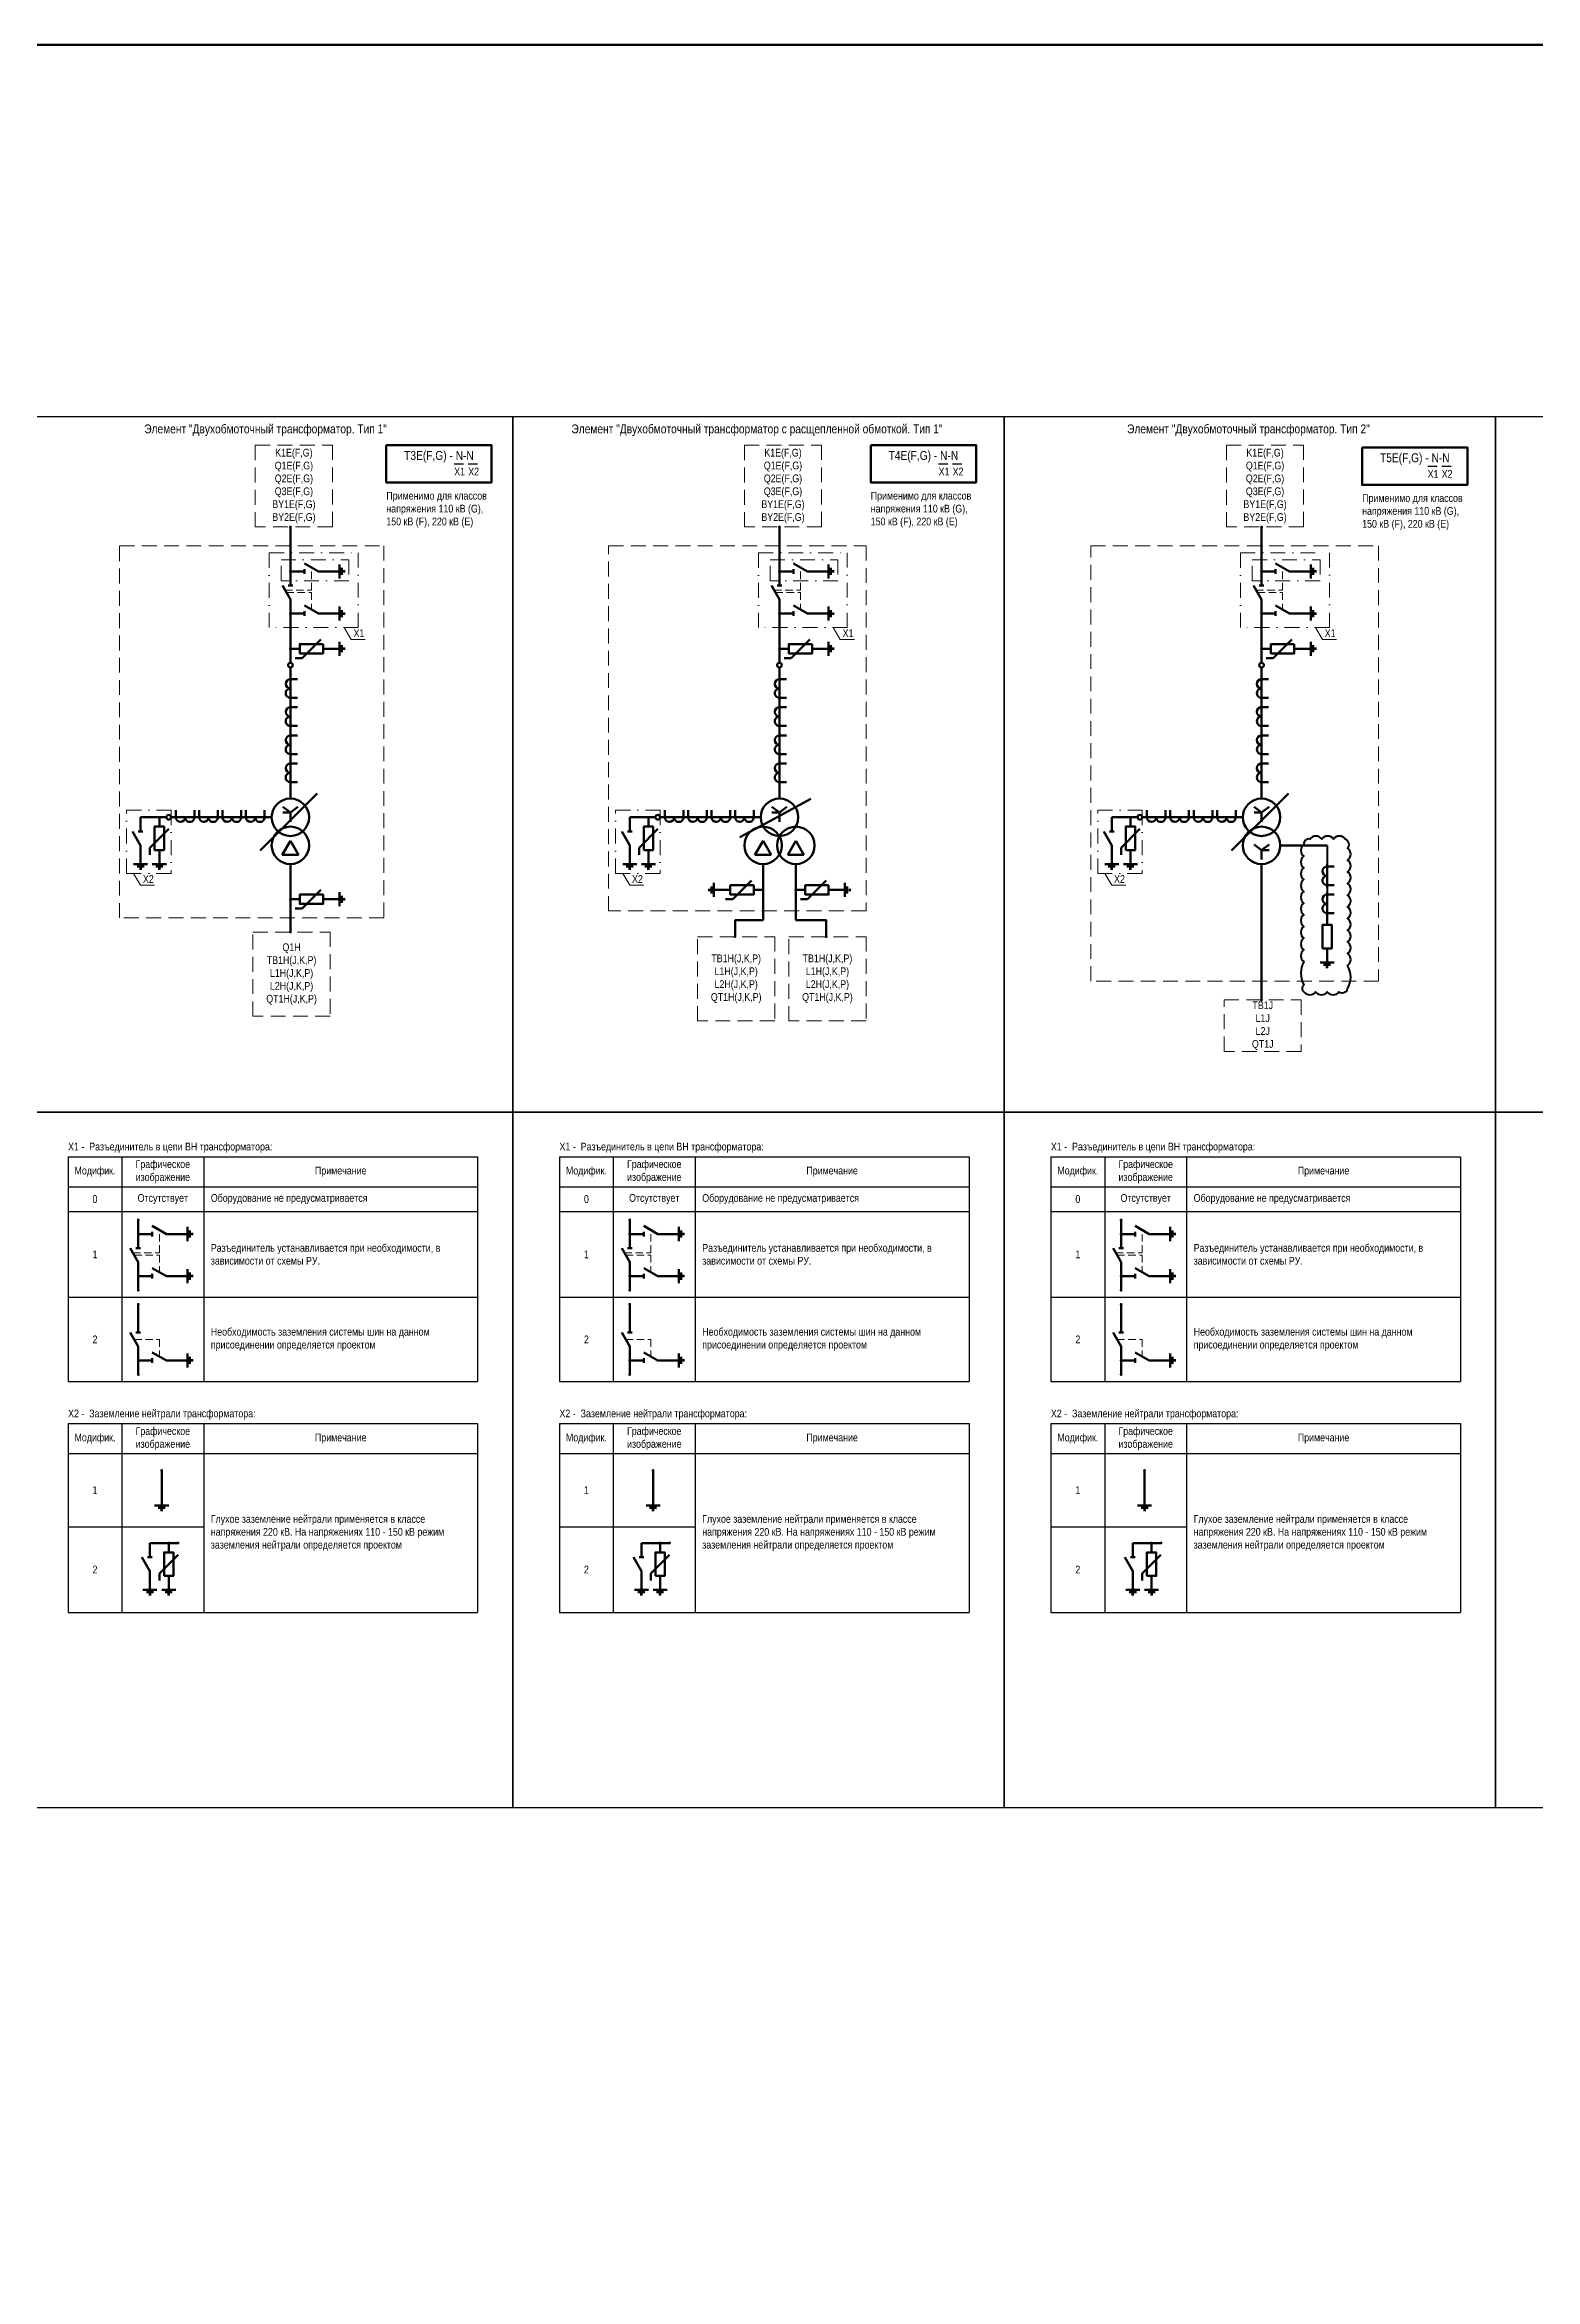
# Model space of a CAD drawing. Header units: millimetres. Extents: x 2565 to 10526, y 3800 to 9503.
# Drawn here: x 8057 to 8694, y 6831 to 7785 of the extents above; entities that cross this region are included whole.
import ezdxf
from ezdxf.enums import TextEntityAlignment as Align

# ---------------------------------------------------------------- set-up
doc = ezdxf.new("R2010")
doc.units = ezdxf.units.MM
doc.linetypes.add('штриховая2', pattern=[9.525, 6.35, -3.175])
doc.linetypes.add('штрихпунктирная2', pattern=[12.7, 6.35, -3.175, 0, -3.175])
for name, color, linetype, lineweight in [('Обводящая', 1, 'штрихпунктирная2', 13), ('Основная', 7, 'Continuous', 30), ('Толстая', 7, 'Continuous', 53), ('Штриховая', 7, 'штриховая2', 20)]:
    doc.layers.add(name, color=color, linetype=linetype, lineweight=lineweight)
doc.layers.add('Облако', color=100, linetype='Continuous', lineweight=60, plot=False)
doc.layers.add('Рамка', color=190, linetype='Continuous', lineweight=25, plot=False)
doc.styles.add('Narrow', font='ARIALN.TTF')
doc.styles.add('Вывод', font='tahoma.ttf', dxfattribs={"height": 2.5})
doc.styles.add('Компонент', font='ARIALN.TTF', dxfattribs={"height": 3.5})
doc.styles.add('Функция', font='ARIALN.TTF', dxfattribs={"height": 2})

# ---------------------------------------------------------------- blocks, each defined once
blk = doc.blocks.new('*U16')
at = {"ltscale": 0.25}
for p, q in [((-3.46, -4), (0, 2)), ((0, 2), (3.46, -4)), ((-3.46, -4), (3.46, -4))]:
    blk.add_line(p, q, dxfattribs=at)
blk.add_circle((0, 0), 8, dxfattribs=at)
at = {"layer": 'Основная', "style": 'Компонент'}
blk.add_attdef('ОУ', text='', height=3.5, dxfattribs=at).set_placement((17, 0), align=Align.MIDDLE_CENTER)
blk = doc.blocks.new('*U17')
at = {"ltscale": 0.25}
for p, q in [((0, 0), (-20, 0)), ((14.44, 0), (0, 0))]:
    blk.add_line(p, q, dxfattribs=at)
blk.add_lwpolyline([(-18, 0, 1, 0, 0), (-20, 0, 0, 0, 0)], format="xyseb", dxfattribs=at)
at = {"layer": 'Основная', "style": 'Вывод'}
blk.add_attdef('ОС', text='', height=2.5, dxfattribs=at).set_placement((3, 2), align=Align.MIDDLE_CENTER)
blk = doc.blocks.new('*U22')
at = {"ltscale": 0.25}
for q in [(-3.2, 4.4), (3.2, 4.4), (0, -2), (3.21, 2)]:
    blk.add_line((0, 2), q, dxfattribs=at)
blk.add_circle((0, 0), 8, dxfattribs=at)
at = {"layer": 'Основная', "style": 'Компонент'}
blk.add_attdef('ОУ', text='', height=3.5, dxfattribs=at).set_placement((-17, 0), align=Align.MIDDLE_CENTER)
blk = doc.blocks.new('*U44')
at = {"color": 0, "ltscale": 0.35}
for q in [(4, 4), (-7, -4)]:
    blk.add_line((-4, -4), q, dxfattribs=at)
at = {"color": 0}
for p, q in [((9, 0), (5, 0)), ((-5, 0), (-9, 0))]:
    blk.add_line(p, q, dxfattribs=at)
at = {"color": 0, "ltscale": 0.35}
blk.add_lwpolyline([(5, 2), (-5, 2), (-5, -2), (5, -2)], close=True, dxfattribs=at)
at = {"layer": 'Основная'}
for tag, height, style, p in [('ОУ', 3.5, 'Компонент', (0, 6)), ('В1', 2.5, 'Вывод', (-7, -2)), ('F', 2, 'Функция', (-3, -5)), ('В2', 2.5, 'Вывод', (7, -2))]:
    blk.add_attdef(tag, text='', height=height, dxfattribs=dict(at, style=style)).set_placement(p, align=Align.MIDDLE_CENTER)
blk = doc.blocks.new('*U28')
at = {"color": 0}
for p, q in [((-3, 0), (0, 0)), ((0, -3), (0, 3)), ((1, -1.5), (1, 1.5)), ((2, -0.5), (2, 0.5))]:
    blk.add_line(p, q, dxfattribs=at)
blk = doc.blocks.new('*U42')
at = {"color": 0, "lineweight": 50}
blk.add_line((0, -5), (0, 5), dxfattribs=at)
at = {"color": 0, "ltscale": 0.25}
for p, q in [((0, 4), (3, 4)), ((0, -4), (3, -4))]:
    blk.add_line(p, q, dxfattribs=at)
for centre, major_axis, start_param, end_param in [((0, -2), (-2, 0), 4.712389, 7.853982), ((0, 2), (0, -2), 3.141593, 6.283185)]:
    blk.add_ellipse(centre, major_axis=major_axis, ratio=1, start_param=start_param, end_param=end_param, dxfattribs=at)
at = {"layer": 'Основная'}
for tag, height, style, p in [('ОУ', 3.5, 'Компонент', (-6, 0)), ('В1', 2.5, 'Вывод', (5, 6)), ('В2', 2.5, 'Вывод', (5, -6))]:
    blk.add_attdef(tag, text='', height=height, dxfattribs=dict(at, style=style)).set_placement(p, align=Align.MIDDLE_CENTER)
blk = doc.blocks.new('*U47')
at = {"ltscale": 0.25}
for p, q in [((0, 0), (-20, 0)), ((14.44, 0), (0, 0))]:
    blk.add_line(p, q, dxfattribs=at)
blk.add_lwpolyline([(-18, 0, 1, 0, 0), (-20, 0, 0, 0, 0)], format="xyseb", dxfattribs=at)
at = {"layer": 'Основная', "style": 'Вывод'}
blk.add_attdef('ОС', text='', height=2.5, dxfattribs=at).set_placement((3, 2), align=Align.MIDDLE_CENTER)
blk = doc.blocks.new('*U48')
at = {"ltscale": 0.25}
for q in [(-3.2, 4.4), (3.2, 4.4), (0, -2), (3.21, 2)]:
    blk.add_line((0, 2), q, dxfattribs=at)
blk.add_circle((0, 0), 8, dxfattribs=at)
at = {"layer": 'Основная', "style": 'Компонент'}
blk.add_attdef('ОУ', text='', height=3.5, dxfattribs=at).set_placement((-17, 0), align=Align.MIDDLE_CENTER)
blk = doc.blocks.new('*U46')
at = {"color": 0, "ltscale": 0.35}
for q in [(4, 4), (-7, -4)]:
    blk.add_line((-4, -4), q, dxfattribs=at)
at = {"color": 0}
for p, q in [((9, 0), (5, 0)), ((-5, 0), (-9, 0))]:
    blk.add_line(p, q, dxfattribs=at)
at = {"color": 0, "ltscale": 0.35}
blk.add_lwpolyline([(5, 2), (-5, 2), (-5, -2), (5, -2)], close=True, dxfattribs=at)
at = {"layer": 'Основная'}
for tag, height, style, p in [('ОУ', 3.5, 'Компонент', (0, 6)), ('В1', 2.5, 'Вывод', (-7, -2)), ('F', 2, 'Функция', (-3, -5)), ('В2', 2.5, 'Вывод', (7, -2))]:
    blk.add_attdef(tag, text='', height=height, dxfattribs=dict(at, style=style)).set_placement(p, align=Align.MIDDLE_CENTER)
blk = doc.blocks.new('*U30')
at = {"color": 0}
for p, q in [((-2, 0.5), (-2, -0.5)), ((-1, 1.5), (-1, -1.5)), ((0, 3), (0, -3)), ((3, 0), (0, 0))]:
    blk.add_line(p, q, dxfattribs=at)
blk = doc.blocks.new('*U25')
at = {"color": 0}
for p, q in [((-3, 0), (0, 0)), ((0, -3), (0, 3)), ((1, -1.5), (1, 1.5)), ((2, -0.5), (2, 0.5))]:
    blk.add_line(p, q, dxfattribs=at)
blk = doc.blocks.new('*U191')
at = {"color": 0}
blk.add_line((0, 0), (6, 3.43), dxfattribs=at)
blk = doc.blocks.new('*U35')
at = {"color": 0}
blk.add_line((0, -1), (0, 1), dxfattribs=at)
blk = doc.blocks.new('*U33')
at = {"color": 0}
for p, q in [((0, 3), (0, 9)), ((0, -9), (0, -3))]:
    blk.add_line(p, q, dxfattribs=at)
at = {"color": 0, "ltscale": 0.25, "rotation": 89.99999999999999}
for name, p in [('*U191', (0, -3)), ('*U35', (0, 3))]:
    blk.add_blockref(name, p, dxfattribs=at)
at = {"layer": 'Основная'}
for tag, height, style, p in [('ОУ', 3.5, 'Компонент', (-12, 0)), ('В1', 2.5, 'Вывод', (2, 7)), ('В2', 2.5, 'Вывод', (2, -7))]:
    blk.add_attdef(tag, text='', height=height, dxfattribs=dict(at, style=style)).set_placement(p, align=Align.MIDDLE_CENTER)
blk = doc.blocks.new('*U41')
at = {"color": 0}
for p, q in [((-3, 0), (-9, 0)), ((9, 0), (3, 0))]:
    blk.add_line(p, q, dxfattribs=at)
at = {"color": 0, "ltscale": 0.25, "xscale": -1}
for name, p in [('*U191', (3, 0)), ('*U35', (-3, 0))]:
    blk.add_blockref(name, p, dxfattribs=at)
at = {"layer": 'Основная'}
for tag, height, style, p in [('ОУ', 3.5, 'Компонент', (0, 12)), ('В1', 2.5, 'Вывод', (-7, -2)), ('В2', 2.5, 'Вывод', (7, -2))]:
    blk.add_attdef(tag, text='', height=height, dxfattribs=dict(at, style=style)).set_placement(p, align=Align.MIDDLE_CENTER)
blk = doc.blocks.new('*T83')
at = {"layer": 'Основная', "color": 0, "linetype": 'ByBlock', "lineweight": -2, "transparency": 16777216}
for p, q in [((0, 0), (175, 0)), ((0, 0), (0, -96)), ((23, 0), (23, -96)), ((58, 0), (58, -96)), ((175, 0), (175, -96)), ((0, -12.79), (175, -12.79)), ((0, -23.39), (175, -23.39)), ((0, -60), (175, -60)), ((0, -96), (175, -96))]:
    blk.add_line(p, q, dxfattribs=at)
at = {"layer": 'Основная', "color": 0, "transparency": 16777216, "char_height": 3.3, "style": 'Narrow'}
for s, insert, width, attachment_point in [('Модифик.', (11.5, -6.4), 20, 5), ('Графическое изображение', (40.5, -6.4), 32, 5), ('Примечание', (116.5, -6.4), 114, 5), ('0', (11.5, -18.09), 20, 5), ('Отсутствует', (40.5, -18.09), 32, 5), ('Оборудование не предусматривается', (61, -18.09), 111, 4), ('Разъединитель устанавливается при необходимости, в зависимости от схемы РУ.', (61, -41.7), 111, 4), ('1', (11.5, -41.7), 20, 5), ('2', (11.5, -78), 20, 5), ('Необходимость заземления системы шин на данном присоединении определяется проектом', (61, -78), 111, 4)]:
    blk.add_mtext(s, dxfattribs=dict(at, insert=insert, width=width, attachment_point=attachment_point))
blk = doc.blocks.new('*T82')
at = {"layer": 'Основная', "color": 0, "linetype": 'ByBlock', "lineweight": -2, "transparency": 16777216}
for p, q in [((0, 0), (175, 0)), ((0, 0), (0, -80.61)), ((23, 0), (23, -80.61)), ((58, 0), (58, -80.61)), ((175, 0), (175, -80.61)), ((0, -12.79), (175, -12.79)), ((0, -44), (58, -44)), ((0, -80.61), (175, -80.61))]:
    blk.add_line(p, q, dxfattribs=at)
at = {"layer": 'Основная', "color": 0, "transparency": 16777216, "char_height": 3.3, "style": 'Narrow'}
for s, insert, width, attachment_point in [('Модифик.', (11.5, -6.4), 20, 5), ('Графическое изображение', (40.5, -6.4), 32, 5), ('Примечание', (116.5, -6.4), 114, 5), ('1', (11.5, -28.4), 20, 5), ('Глухое заземление нейтрали применяется в классе напряжения 220 кВ. На напряжениях 110 - 150 кВ режим заземления нейтрали определяется проектом', (61, -46.7), 111, 4), ('2', (11.5, -62.3), 20, 5)]:
    blk.add_mtext(s, dxfattribs=dict(at, insert=insert, width=width, attachment_point=attachment_point))
blk = doc.blocks.new('*U27')
at = {"color": 0}
for p, q in [((-3, 0), (3, 0)), ((0, 3), (0, 0)), ((-1.5, -1), (1.5, -1)), ((-0.5, -2), (0.5, -2))]:
    blk.add_line(p, q, dxfattribs=at)
blk = doc.blocks.new('*U45')
at = {"color": 0, "ltscale": 0.35}
for q in [(4, 4), (-4, -7)]:
    blk.add_line((-4, -4), q, dxfattribs=at)
at = {"color": 0}
for p, q in [((0, 5), (0, 9)), ((0, -9), (0, -5))]:
    blk.add_line(p, q, dxfattribs=at)
at = {"color": 0, "ltscale": 0.35}
blk.add_lwpolyline([(-2, -5), (-2, 5), (2, 5), (2, -5)], close=True, dxfattribs=at)
at = {"layer": 'Основная'}
for tag, height, style, p in [('ОУ', 3.5, 'Компонент', (-6, 0)), ('В1', 2.5, 'Вывод', (2, 7)), ('F', 2, 'Функция', (-3, -5)), ('В2', 2.5, 'Вывод', (2, -7))]:
    blk.add_attdef(tag, text='', height=height, dxfattribs=dict(at, style=style)).set_placement(p, align=Align.MIDDLE_CENTER)
blk = doc.blocks.new('*U31')
at = {"color": 0}
for p, q in [((-3, 0), (3, 0)), ((0, 3), (0, 0)), ((-1.5, -1), (1.5, -1)), ((-0.5, -2), (0.5, -2))]:
    blk.add_line(p, q, dxfattribs=at)
blk = doc.blocks.new('*T84')
at = {"layer": 'Основная', "color": 0, "linetype": 'ByBlock', "lineweight": -2, "transparency": 16777216}
for p, q in [((0, 0), (175, 0)), ((0, 0), (0, -96)), ((23, 0), (23, -96)), ((58, 0), (58, -96)), ((175, 0), (175, -96)), ((0, -12.79), (175, -12.79)), ((0, -23.39), (175, -23.39)), ((0, -60), (175, -60)), ((0, -96), (175, -96))]:
    blk.add_line(p, q, dxfattribs=at)
at = {"layer": 'Основная', "color": 0, "transparency": 16777216, "char_height": 3.3, "style": 'Narrow'}
for s, insert, width, attachment_point in [('Модифик.', (11.5, -6.4), 20, 5), ('Графическое изображение', (40.5, -6.4), 32, 5), ('Примечание', (116.5, -6.4), 114, 5), ('0', (11.5, -18.09), 20, 5), ('Отсутствует', (40.5, -18.09), 32, 5), ('Оборудование не предусматривается', (61, -18.09), 111, 4), ('Разъединитель устанавливается при необходимости, в зависимости от схемы РУ.', (61, -41.7), 111, 4), ('1', (11.5, -41.7), 20, 5), ('2', (11.5, -78), 20, 5), ('Необходимость заземления системы шин на данном присоединении определяется проектом', (61, -78), 111, 4)]:
    blk.add_mtext(s, dxfattribs=dict(at, insert=insert, width=width, attachment_point=attachment_point))
blk = doc.blocks.new('*T85')
at = {"layer": 'Основная', "color": 0, "linetype": 'ByBlock', "lineweight": -2, "transparency": 16777216}
for p, q in [((0, 0), (175, 0)), ((0, 0), (0, -80.61)), ((23, 0), (23, -80.61)), ((58, 0), (58, -80.61)), ((175, 0), (175, -80.61)), ((0, -12.79), (175, -12.79)), ((0, -44), (58, -44)), ((0, -80.61), (175, -80.61))]:
    blk.add_line(p, q, dxfattribs=at)
at = {"layer": 'Основная', "color": 0, "transparency": 16777216, "char_height": 3.3, "style": 'Narrow'}
for s, insert, width, attachment_point in [('Модифик.', (11.5, -6.4), 20, 5), ('Графическое изображение', (40.5, -6.4), 32, 5), ('Примечание', (116.5, -6.4), 114, 5), ('1', (11.5, -28.4), 20, 5), ('Глухое заземление нейтрали применяется в классе напряжения 220 кВ. На напряжениях 110 - 150 кВ режим заземления нейтрали определяется проектом', (61, -46.7), 111, 4), ('2', (11.5, -62.3), 20, 5)]:
    blk.add_mtext(s, dxfattribs=dict(at, insert=insert, width=width, attachment_point=attachment_point))
blk = doc.blocks.new('*U99')
at = {"ltscale": 0.25}
for q in [(-3.2, 0.4), (3.2, 0.4), (0, -6), (3.21, -2)]:
    blk.add_line((0, -2), q, dxfattribs=at)
blk.add_circle((0, 0), 8, dxfattribs=at)
at = {"layer": 'Основная', "style": 'Компонент'}
blk.add_attdef('ОУ', text='', height=3.5, dxfattribs=at).set_placement((17, 0), align=Align.MIDDLE_CENTER)
blk = doc.blocks.new('*T102')
at = {"layer": 'Основная', "color": 0, "linetype": 'ByBlock', "lineweight": -2, "transparency": 16777216}
for p, q in [((0, 0), (175, 0)), ((0, 0), (0, -96)), ((23, 0), (23, -96)), ((58, 0), (58, -96)), ((175, 0), (175, -96)), ((0, -12.79), (175, -12.79)), ((0, -23.39), (175, -23.39)), ((0, -60), (175, -60)), ((0, -96), (175, -96))]:
    blk.add_line(p, q, dxfattribs=at)
at = {"layer": 'Основная', "color": 0, "transparency": 16777216, "char_height": 3.3, "style": 'Narrow'}
for s, insert, width, attachment_point in [('Модифик.', (11.5, -6.4), 20, 5), ('Графическое изображение', (40.5, -6.4), 32, 5), ('Примечание', (116.5, -6.4), 114, 5), ('0', (11.5, -18.09), 20, 5), ('Отсутствует', (40.5, -18.09), 32, 5), ('Оборудование не предусматривается', (61, -18.09), 111, 4), ('Разъединитель устанавливается при необходимости, в зависимости от схемы РУ.', (61, -41.7), 111, 4), ('1', (11.5, -41.7), 20, 5), ('2', (11.5, -78), 20, 5), ('Необходимость заземления системы шин на данном присоединении определяется проектом', (61, -78), 111, 4)]:
    blk.add_mtext(s, dxfattribs=dict(at, insert=insert, width=width, attachment_point=attachment_point))
blk = doc.blocks.new('*T103')
at = {"layer": 'Основная', "color": 0, "linetype": 'ByBlock', "lineweight": -2, "transparency": 16777216}
for p, q in [((0, 0), (175, 0)), ((0, 0), (0, -80.61)), ((23, 0), (23, -80.61)), ((58, 0), (58, -80.61)), ((175, 0), (175, -80.61)), ((0, -12.79), (175, -12.79)), ((0, -44), (58, -44)), ((0, -80.61), (175, -80.61))]:
    blk.add_line(p, q, dxfattribs=at)
at = {"layer": 'Основная', "color": 0, "transparency": 16777216, "char_height": 3.3, "style": 'Narrow'}
for s, insert, width, attachment_point in [('Модифик.', (11.5, -6.4), 20, 5), ('Графическое изображение', (40.5, -6.4), 32, 5), ('Примечание', (116.5, -6.4), 114, 5), ('1', (11.5, -28.4), 20, 5), ('Глухое заземление нейтрали применяется в классе напряжения 220 кВ. На напряжениях 110 - 150 кВ режим заземления нейтрали определяется проектом', (61, -46.7), 111, 4), ('2', (11.5, -62.3), 20, 5)]:
    blk.add_mtext(s, dxfattribs=dict(at, insert=insert, width=width, attachment_point=attachment_point))
blk = doc.blocks.new('*U43')
at = {"color": 0, "ltscale": 0.25}
for p, q in [((-4, 0), (-4, 3)), ((4, 0), (4, 3))]:
    blk.add_line(p, q, dxfattribs=at)
at = {"color": 0, "lineweight": 50}
blk.add_line((5, 0), (-5, 0), dxfattribs=at)
at = {"color": 0, "ltscale": 0.25}
for centre, major_axis, start_param, end_param in [((2, 0), (0, -2), 4.712389, 7.853982), ((-2, 0), (2, 0), 3.141593, 6.283185)]:
    blk.add_ellipse(centre, major_axis=major_axis, ratio=1, start_param=start_param, end_param=end_param, dxfattribs=at)
at = {"layer": 'Основная'}
for tag, height, style, p in [('В1', 2.5, 'Вывод', (-6, 5)), ('В2', 2.5, 'Вывод', (6, 5)), ('ОУ', 3.5, 'Компонент', (0, -6))]:
    blk.add_attdef(tag, text='', height=height, dxfattribs=dict(at, style=style)).set_placement(p, align=Align.MIDDLE_CENTER)
blk = doc.blocks.new('*U98')
at = {"color": 0}
for p, q in [((0, 5), (0, 9)), ((0, -9), (0, -5))]:
    blk.add_line(p, q, dxfattribs=at)
at = {"color": 0, "ltscale": 0.35}
blk.add_lwpolyline([(-2, -5), (-2, 5), (2, 5), (2, -5)], close=True, dxfattribs=at)
at = {"layer": 'Основная'}
for tag, height, style, p in [('ОУ', 3.5, 'Компонент', (-6, 0)), ('В1', 2.5, 'Вывод', (2, 7)), ('В2', 2.5, 'Вывод', (2, -7))]:
    blk.add_attdef(tag, text='', height=height, dxfattribs=dict(at, style=style)).set_placement(p, align=Align.MIDDLE_CENTER)

msp = doc.modelspace()

# ---------------------------------------------------------------- linework, layer by layer
at = {"layer": 'Обводящая', "linetype": 'штрихпунктирная2'}
for points in [[(8153, 7568), (8191, 7568), (8191, 7536), (8153, 7536)], [(8158, 7565), (8187, 7565), (8187, 7556), (8158, 7556)], [(8362, 7568), (8400, 7568), (8400, 7536), (8362, 7536)], [(8367, 7565), (8396, 7565), (8396, 7556), (8367, 7556)], [(8568, 7568), (8606, 7568), (8606, 7536), (8568, 7536)], [(8573, 7565), (8602, 7565), (8602, 7556), (8573, 7556)]]:
    msp.add_lwpolyline(points, close=True, dxfattribs=at)
at = {"layer": 'Обводящая'}
for points in [[(8185, 7536), (8188, 7531), (8194, 7531)], [(8394, 7536), (8397, 7531), (8403, 7531)], [(8600, 7536), (8603, 7531), (8609, 7531)], [(8095, 7431), (8098, 7426), (8104, 7426)], [(8304, 7431), (8307, 7426), (8313, 7426)], [(8510, 7431), (8513, 7426), (8519, 7426)]]:
    msp.add_lwpolyline(points, dxfattribs=at)
for points in [[(8092, 7458), (8111, 7458), (8111, 7431), (8092, 7431)], [(8301, 7458), (8320, 7458), (8320, 7431), (8301, 7431)], [(8507, 7458), (8526, 7458), (8526, 7431), (8507, 7431)]]:
    msp.add_lwpolyline(points, close=True, dxfattribs=at)
at = {"layer": 'Облако', "lineweight": 40}
msp.add_lwpolyline([(8595.09, 7380.45, 0.520567), (8600.09, 7380.45, 0.520567), (8605.09, 7380.45, 0.520567), (8610.09, 7380.45, 0.520567), (8613.8, 7381.75, 0.260284), (8613.8, 7391.75, 0.520567), (8613.8, 7396.75, 0.520567), (8613.8, 7401.75, 0.520567), (8613.8, 7406.75, 0.520567), (8613.8, 7411.75, 0.520567), (8613.8, 7416.75, 0.520567), (8613.8, 7421.75, 0.520567), (8613.8, 7426.75, 0.520567), (8613.8, 7431.75, 0.520567), (8613.8, 7436.75, 0.520567), (8613.8, 7441.75, 0.520567), (8612.75, 7445.7, 0.520567), (8607.75, 7445.7, 0.520567), (8602.75, 7445.7, 0.520567), (8597.75, 7445.7, 0.520567), (8595.09, 7443.36, 0.520567), (8595.09, 7438.36, 0.520567), (8595.09, 7433.36, 0.520567), (8595.09, 7428.36, 0.520567), (8595.09, 7423.36, 0.520567), (8595.09, 7418.36, 0.520567), (8595.09, 7413.36, 0.520567), (8595.09, 7408.36, 0.520567), (8595.09, 7403.36, 0.520567), (8595.09, 7398.36, 0.520567), (8595.09, 7393.36, 0.260284), (8595.09, 7383.36, 0.520567)], format="xyb", close=True, dxfattribs=at)
at = {"layer": 'Основная', "color": 5, "lineweight": 70}
msp.add_lwpolyline([(4029, 7785), (10150, 7785), (10150, 6031), (4029, 6031)], close=True, dxfattribs=at)
at = {"layer": 'Основная'}
for points in [[(8232, 7606), (8236, 7606)], [(8238, 7606), (8242, 7606)], [(8439, 7606), (8443, 7606)], [(8445, 7606), (8449, 7606)], [(8648, 7605), (8652, 7605)], [(8654, 7605), (8658, 7605)]]:
    msp.add_lwpolyline(points, dxfattribs=at)
at = {"layer": 'Основная', "lineweight": 40}
msp.add_lwpolyline([(8605, 7443), (8605, 7413)], dxfattribs=at)
at = {"layer": 'Рамка'}
for points in [[(8047, 7329), (8257, 7329), (8257, 7626), (8047, 7626)], [(8257, 7329), (8467, 7329), (8467, 7626), (8257, 7626)], [(8467, 7329), (8677, 7329), (8677, 7626), (8467, 7626)], [(8677, 7329), (8887, 7329), (8887, 7626), (8677, 7626)], [(8047, 7032), (8257, 7032), (8257, 7329), (8047, 7329)], [(8257, 7032), (8467, 7032), (8467, 7329), (8257, 7329)], [(8467, 7032), (8677, 7032), (8677, 7329), (8467, 7329)], [(8677, 7032), (8887, 7032), (8887, 7329), (8677, 7329)]]:
    msp.add_lwpolyline(points, close=True, dxfattribs=at)
at = {"layer": 'Толстая'}
for points in [[(8203, 7614), (8248, 7614), (8248, 7598), (8203, 7598)], [(8410, 7614), (8455, 7614), (8455, 7598), (8410, 7598)], [(8620, 7613), (8665, 7613), (8665, 7597), (8620, 7597)]]:
    msp.add_lwpolyline(points, close=True, dxfattribs=at)
at = {"layer": 'Толстая', "ltscale": 0.25, "const_width": 0.6}
for points in [[(8161.7, 7579, 1), (8162.3, 7579, 1)], [(8370.7, 7579, 1), (8371.3, 7579, 1)], [(8576.7, 7579, 1), (8577.3, 7579, 1)], [(8161.7, 7571, 1), (8162.3, 7571, 1)], [(8370.7, 7571, 1), (8371.3, 7571, 1)], [(8576.7, 7571, 1), (8577.3, 7571, 1)], [(8161.7, 7560, 1), (8162.3, 7560, 1)], [(8370.7, 7560, 1), (8371.3, 7560, 1)], [(8576.7, 7560, 1), (8577.3, 7560, 1)], [(8161.7, 7542, 1), (8162.3, 7542, 1)], [(8370.7, 7542, 1), (8371.3, 7542, 1)], [(8576.7, 7542, 1), (8577.3, 7542, 1)], [(8161.7, 7527, 1), (8162.3, 7527, 1)], [(8370.7, 7527, 1), (8371.3, 7527, 1)], [(8576.7, 7527, 1), (8577.3, 7527, 1)], [(8105.7, 7455, 1), (8106.3, 7455, 1)], [(8314.7, 7455, 1), (8315.3, 7455, 1)], [(8520.7, 7455, 1), (8521.3, 7455, 1)], [(8161.7, 7420, 1), (8162.3, 7420, 1)], [(8363.7, 7424, 1), (8364.3, 7424, 1)], [(8377.7, 7424, 1), (8378.3, 7424, 1)], [(8161.7, 7412, 1), (8162.3, 7412, 1)], [(8363.7, 7415, 1), (8364.3, 7415, 1)], [(8377.7, 7415, 1), (8378.3, 7415, 1)], [(8161.7, 7406, 1), (8162.3, 7406, 1)], [(8351.7, 7404, 1), (8352.3, 7404, 1)], [(8390.7, 7404, 1), (8391.3, 7404, 1)], [(8576.7, 7377, 1), (8577.3, 7377, 1)], [(8096.7, 7283, 1), (8097.3, 7283, 1)], [(8306.7, 7283, 1), (8307.3, 7283, 1)], [(8516.7, 7283, 1), (8517.3, 7283, 1)], [(8096.7, 7277, 1), (8097.3, 7277, 1)], [(8306.7, 7277, 1), (8307.3, 7277, 1)], [(8516.7, 7277, 1), (8517.3, 7277, 1)], [(8096.7, 7259, 1), (8097.3, 7259, 1)], [(8306.7, 7259, 1), (8307.3, 7259, 1)], [(8516.7, 7259, 1), (8517.3, 7259, 1)], [(8096.7, 7253, 1), (8097.3, 7253, 1)], [(8096.7, 7247, 1), (8097.3, 7247, 1)], [(8306.7, 7253, 1), (8307.3, 7253, 1)], [(8306.7, 7247, 1), (8307.3, 7247, 1)], [(8516.7, 7253, 1), (8517.3, 7253, 1)], [(8516.7, 7247, 1), (8517.3, 7247, 1)], [(8096.7, 7223, 1), (8097.3, 7223, 1)], [(8096.7, 7217, 1), (8097.3, 7217, 1)], [(8306.7, 7223, 1), (8307.3, 7223, 1)], [(8306.7, 7217, 1), (8307.3, 7217, 1)], [(8516.7, 7223, 1), (8517.3, 7223, 1)], [(8516.7, 7217, 1), (8517.3, 7217, 1)], [(8106.7, 7176, 1), (8107.3, 7176, 1)], [(8316.7, 7176, 1), (8317.3, 7176, 1)], [(8526.7, 7176, 1), (8527.3, 7176, 1)], [(8109.7, 7145, 1), (8110.3, 7145, 1)], [(8113.7, 7145, 1), (8114.3, 7145, 1)], [(8319.7, 7145, 1), (8320.3, 7145, 1)], [(8323.7, 7145, 1), (8324.3, 7145, 1)], [(8529.7, 7145, 1), (8530.3, 7145, 1)], [(8533.7, 7145, 1), (8534.3, 7145, 1)]]:
    msp.add_lwpolyline(points, format="xyb", close=True, dxfattribs=at)
at = {"layer": 'Толстая'}
for points in [[(8162, 7555), (8162, 7579)], [(8371, 7560), (8371, 7579)], [(8577, 7560), (8577, 7579)], [(8162, 7521), (8162, 7542)], [(8371, 7521), (8371, 7542)], [(8577, 7521), (8577, 7542)], [(8162, 7463), (8162, 7519)], [(8371, 7463), (8371, 7519)], [(8577, 7463), (8577, 7519)], [(8098, 7455), (8109, 7455)], [(8111, 7455), (8154, 7455)], [(8307, 7455), (8318, 7455)], [(8320, 7455), (8363, 7455)], [(8513, 7455), (8524, 7455)], [(8526, 7455), (8569, 7455)], [(8585, 7443), (8605, 7443)], [(8162, 7435), (8162, 7406)], [(8364, 7435), (8364, 7411)], [(8378, 7435), (8378, 7411)], [(8577, 7435), (8577, 7377)], [(8364, 7411), (8352, 7411), (8352, 7404)], [(8378, 7411), (8391, 7411), (8391, 7404)], [(8097, 7277), (8097, 7283)], [(8307, 7277), (8307, 7283)], [(8517, 7277), (8517, 7283)], [(8097, 7259), (8097, 7253)], [(8307, 7259), (8307, 7253)], [(8517, 7259), (8517, 7253)], [(8097, 7241), (8097, 7247)], [(8307, 7241), (8307, 7247)], [(8517, 7241), (8517, 7247)], [(8097, 7223), (8097, 7217)], [(8307, 7223), (8307, 7217)], [(8517, 7223), (8517, 7217)], [(8107, 7164), (8107, 7176)], [(8317, 7164), (8317, 7176)], [(8527, 7164), (8527, 7176)], [(8102, 7145), (8114, 7145)], [(8312, 7145), (8324, 7145)], [(8522, 7145), (8534, 7145)]]:
    msp.add_lwpolyline(points, dxfattribs=at)
for centre in [(8162, 7520), (8371, 7520), (8577, 7520), (8110, 7455), (8319, 7455), (8525, 7455)]:
    msp.add_circle(centre, 1, dxfattribs=at)
at = {"layer": 'Штриховая', "linetype": 'штриховая2'}
for points in [[(8147, 7614), (8180, 7614), (8180, 7579), (8147, 7579)], [(8356, 7614), (8389, 7614), (8389, 7579), (8356, 7579)], [(8562, 7614), (8595, 7614), (8595, 7579), (8562, 7579)], [(8146, 7406), (8179, 7406), (8179, 7370), (8146, 7370)], [(8336, 7404), (8369, 7404), (8369, 7368), (8336, 7368)], [(8375, 7404), (8408, 7404), (8408, 7368), (8375, 7368)], [(8561, 7377), (8594, 7377), (8594, 7355), (8561, 7355)]]:
    msp.add_lwpolyline(points, close=True, dxfattribs=at)
at = {"layer": 'Штриховая'}
for points in [[(8089, 7571), (8202, 7571), (8202, 7412), (8089, 7412)], [(8298, 7571), (8408, 7571), (8408, 7415), (8298, 7415)], [(8504, 7571), (8627, 7571), (8627, 7385), (8504, 7385)]]:
    msp.add_lwpolyline(points, close=True, dxfattribs=at)
at = {"layer": 'Штриховая', "ltscale": 0.5}
for points in [[(8159.71, 7552), (8171, 7552), (8171, 7561.71)], [(8368.71, 7552), (8380, 7552), (8380, 7561.71)], [(8574.71, 7552), (8586, 7552), (8586, 7561.71)], [(8160.29, 7551), (8171, 7551), (8171, 7543.71)], [(8369.29, 7551), (8380, 7551), (8380, 7543.71)], [(8575.29, 7551), (8586, 7551), (8586, 7543.71)], [(8094.71, 7269), (8106, 7269), (8106, 7278.71)], [(8304.71, 7269), (8316, 7269), (8316, 7278.71)], [(8514.71, 7269), (8526, 7269), (8526, 7278.71)], [(8095.29, 7268), (8106, 7268), (8106, 7260.71)], [(8305.29, 7268), (8316, 7268), (8316, 7260.71)], [(8515.29, 7268), (8526, 7268), (8526, 7260.71)], [(8095.29, 7232), (8106, 7232), (8106, 7224.71)], [(8305.29, 7232), (8316, 7232), (8316, 7224.71)], [(8515.29, 7232), (8526, 7232), (8526, 7224.71)]]:
    msp.add_lwpolyline(points, dxfattribs=at)

# ---------------------------------------------------------------- block references
for name, p in [('*T83', (8067, 7310)), ('*T84', (8277, 7310)), ('*T102', (8487, 7310)), ('*T82', (8067, 7196)), ('*T85', (8277, 7196)), ('*T103', (8487, 7196))]:
    msp.add_blockref(name, p)
at = {"layer": 'Толстая', "ltscale": 0.25}
for name, p in [('*U33', (8162, 7551)), ('*U41', (8171, 7560)), ('*U25', (8183, 7560)), ('*U33', (8371, 7551)), ('*U41', (8380, 7560)), ('*U25', (8392, 7560)), ('*U33', (8577, 7551)), ('*U41', (8586, 7560)), ('*U25', (8598, 7560)), ('*U41', (8171, 7542)), ('*U25', (8183, 7542)), ('*U41', (8380, 7542)), ('*U25', (8392, 7542)), ('*U41', (8586, 7542)), ('*U25', (8598, 7542)), ('*U28', (8183, 7527)), ('*U28', (8392, 7527)), ('*U28', (8598, 7527)), ('*U42', (8162, 7510)), ('*U42', (8371, 7510)), ('*U42', (8577, 7510)), ('*U42', (8162, 7498)), ('*U42', (8371, 7498)), ('*U42', (8577, 7498)), ('*U42', (8162, 7486)), ('*U42', (8371, 7486)), ('*U42', (8577, 7486)), ('*U42', (8162, 7474)), ('*U42', (8371, 7474)), ('*U42', (8577, 7474)), ('*U33', (8098, 7446)), ('*U43', (8117, 7455)), ('*U43', (8127, 7455)), ('*U43', (8137, 7455)), ('*U43', (8147, 7455)), ('*U33', (8307, 7446)), ('*U43', (8326, 7455)), ('*U43', (8336, 7455)), ('*U43', (8346, 7455)), ('*U43', (8356, 7455)), ('*U33', (8513, 7446)), ('*U43', (8532, 7455)), ('*U43', (8542, 7455)), ('*U43', (8552, 7455)), ('*U43', (8562, 7455)), ('*U27', (8098, 7435)), ('*U31', (8106, 7435)), ('*U27', (8307, 7435)), ('*U31', (8315, 7435)), ('*U27', (8513, 7435)), ('*U31', (8521, 7435)), ('*U30', (8343, 7424)), ('*U28', (8399, 7424)), ('*U42', (8605, 7430)), ('*U28', (8183, 7420)), ('*U42', (8605, 7418)), ('*U31', (8605, 7393)), ('*U33', (8097, 7268)), ('*U41', (8106, 7277)), ('*U25', (8118, 7277)), ('*U33', (8307, 7268)), ('*U41', (8316, 7277)), ('*U25', (8328, 7277)), ('*U33', (8517, 7268)), ('*U41', (8526, 7277)), ('*U25', (8538, 7277)), ('*U41', (8106, 7259)), ('*U25', (8118, 7259)), ('*U41', (8316, 7259)), ('*U25', (8328, 7259)), ('*U41', (8526, 7259)), ('*U25', (8538, 7259)), ('*U33', (8097, 7232)), ('*U33', (8307, 7232)), ('*U33', (8517, 7232)), ('*U41', (8106, 7223)), ('*U25', (8118, 7223)), ('*U41', (8316, 7223)), ('*U25', (8328, 7223)), ('*U41', (8526, 7223)), ('*U25', (8538, 7223)), ('*U27', (8107, 7161)), ('*U27', (8317, 7161)), ('*U27', (8527, 7161)), ('*U33', (8102, 7136)), ('*U33', (8312, 7136)), ('*U33', (8522, 7136)), ('*U27', (8102, 7125)), ('*U31', (8110, 7125)), ('*U27', (8312, 7125)), ('*U31', (8320, 7125)), ('*U27', (8522, 7125)), ('*U31', (8530, 7125))]:
    msp.add_blockref(name, p, dxfattribs=at)
at = {"layer": 'Толстая', "ltscale": 0.35}
for name, p in [('*U44', (8171, 7527)), ('*U44', (8380, 7527)), ('*U44', (8586, 7527)), ('*U45', (8106, 7446)), ('*U45', (8315, 7446)), ('*U45', (8521, 7446)), ('*U16', (8162, 7443)), ('*U16', (8364, 7443)), ('*U16', (8378, 7443)), ('*U99', (8577, 7443)), ('*U46', (8355, 7424)), ('*U44', (8387, 7424)), ('*U44', (8171, 7420)), ('*U98', (8605, 7404)), ('*U45', (8110, 7136)), ('*U45', (8320, 7136)), ('*U45', (8530, 7136))]:
    msp.add_blockref(name, p, dxfattribs=at)
at = {"layer": 'Толстая', "ltscale": 0.25}
for name, p, rotation in [('*U17', (8159.36, 7451.05), 224.9999999999999), ('*U17', (8574.36, 7451.05), 224.9999999999999), ('*U47', (8366.83, 7453.39), 208.1452236498778)]:
    msp.add_blockref(name, p, dxfattribs=dict(at, rotation=rotation))
at = {"layer": 'Толстая', "ltscale": 0.35, "xscale": -1}
for name, p in [('*U22', (8162, 7455)), ('*U48', (8371, 7455)), ('*U22', (8577, 7455))]:
    msp.add_blockref(name, p, dxfattribs=at)

# ---------------------------------------------------------------- texts
at = {"layer": 'Основная', "style": 'Narrow'}
for s, p in [('Элемент "Двухобмоточный трансформатор. Тип 1" ', (8152, 7619)), ('Элемент "Двухобмоточный трансформатор с расщепленной обмоткой. Тип 1" ', (8362, 7619)), ('Элемент "Двухобмоточный трансформатор. Тип 2" ', (8572, 7619))]:
    msp.add_text(s, height=3.8, dxfattribs=at).set_placement(p, align=Align.CENTER)
for s, p in [('X1', (8232, 7601)), ('X2', (8238, 7601)), ('X1', (8439, 7601)), ('X2', (8445, 7601)), ('X1', (8648, 7600)), ('X2', (8654, 7600)), ('X1', (8189, 7532)), ('X1', (8398, 7532)), ('X1', (8604, 7532)), ('X2', (8099, 7427)), ('X2', (8308, 7427)), ('X2', (8514, 7427))]:
    msp.add_text(s, height=3.3, dxfattribs=at).set_placement(p)
for s, insert, char_height, width, attachment_point in [('K1E(F,G)\\PQ1E(F,G)\\PQ2E(F,G)\\PQ3E(F,G)\\PBY1E(F,G)\\PBY2E(F,G)', (8163.5, 7596.5), 3.3, 33, 5), ('\\pi-11.4,l11.4,t11.4;T3E(F,G) - N-N', (8225.5, 7609), 3.8, 45, 5), ('K1E(F,G)\\PQ1E(F,G)\\PQ2E(F,G)\\PQ3E(F,G)\\PBY1E(F,G)\\PBY2E(F,G)', (8372.5, 7596.5), 3.3, 33, 5), ('\\pi-11.4,l11.4,t11.4;T4E(F,G) - N-N', (8432.5, 7609), 3.8, 45, 5), ('K1E(F,G)\\PQ1E(F,G)\\PQ2E(F,G)\\PQ3E(F,G)\\PBY1E(F,G)\\PBY2E(F,G)', (8578.5, 7596.5), 3.3, 33, 5), ('\\pi-11.4,l11.4,t11.4;T5E(F,G) - N-N', (8642.5, 7608), 3.8, 45, 5), ('Применимо для классов напряжения 110 кВ (G), 150 кВ (F), 220 кВ (E)', (8203, 7594), 3.3, 47, 1), ('Применимо для классов напряжения 110 кВ (G), 150 кВ (F), 220 кВ (E)', (8410, 7594), 3.3, 47, 1), ('Применимо для классов напряжения 110 кВ (G), 150 кВ (F), 220 кВ (E)', (8620, 7593), 3.3, 47, 1), ('\\pi-9.9,l9.9,t9.9;X1 -  Разъединитель в цепи ВН трансформатора:', (8067, 7316), 3.3, 120, 1), ('\\pi-9.9,l9.9,t9.9;X1 -  Разъединитель в цепи ВН трансформатора:', (8277, 7316), 3.3, 120, 1), ('\\pi-9.9,l9.9,t9.9;X1 -  Разъединитель в цепи ВН трансформатора:', (8487, 7316), 3.3, 120, 1), ('\\pi-9.9,l9.9,t9.9;X2 -  Заземление нейтрали трансформатора:', (8067, 7202), 3.3, 120, 1), ('\\pi-9.9,l9.9,t9.9;X2 -  Заземление нейтрали трансформатора:', (8277, 7202), 3.3, 120, 1), ('\\pi-9.9,l9.9,t9.9;X2 -  Заземление нейтрали трансформатора:', (8487, 7202), 3.3, 120, 1)]:
    msp.add_mtext(s, dxfattribs=dict(at, insert=insert, char_height=char_height, width=width, attachment_point=attachment_point))
at = {"layer": 'Основная', "color": 3, "char_height": 3.3, "width": 33, "attachment_point": 5, "style": 'Narrow'}
for s, insert in [('\\pi-9.9,l9.9,t9.9;{\\C256;Q1H\\PTB1H(J,K,P)\\PL1H(J,K,P)\\PL2H(J,K,P)\\PQT1H(J,K,P)}', (8162.5, 7388)), ('\\pi-9.9,l9.9,t9.9;{\\C256;TB1H(J,K,P)\\PL1H(J,K,P)\\PL2H(J,K,P)\\PQT1H(J,K,P)}', (8352.5, 7386)), ('\\pi-9.9,l9.9,t9.9;{\\C256;TB1H(J,K,P)\\PL1H(J,K,P)\\PL2H(J,K,P)\\PQT1H(J,K,P)}', (8391.5, 7386)), ('\\pi-9.9,l9.9,t9.9;{\\C256;TB1J\\PL1J\\PL2J\\PQT1J}', (8577.5, 7366))]:
    msp.add_mtext(s, dxfattribs=dict(at, insert=insert))

doc.saveas('drawing.dxf')
